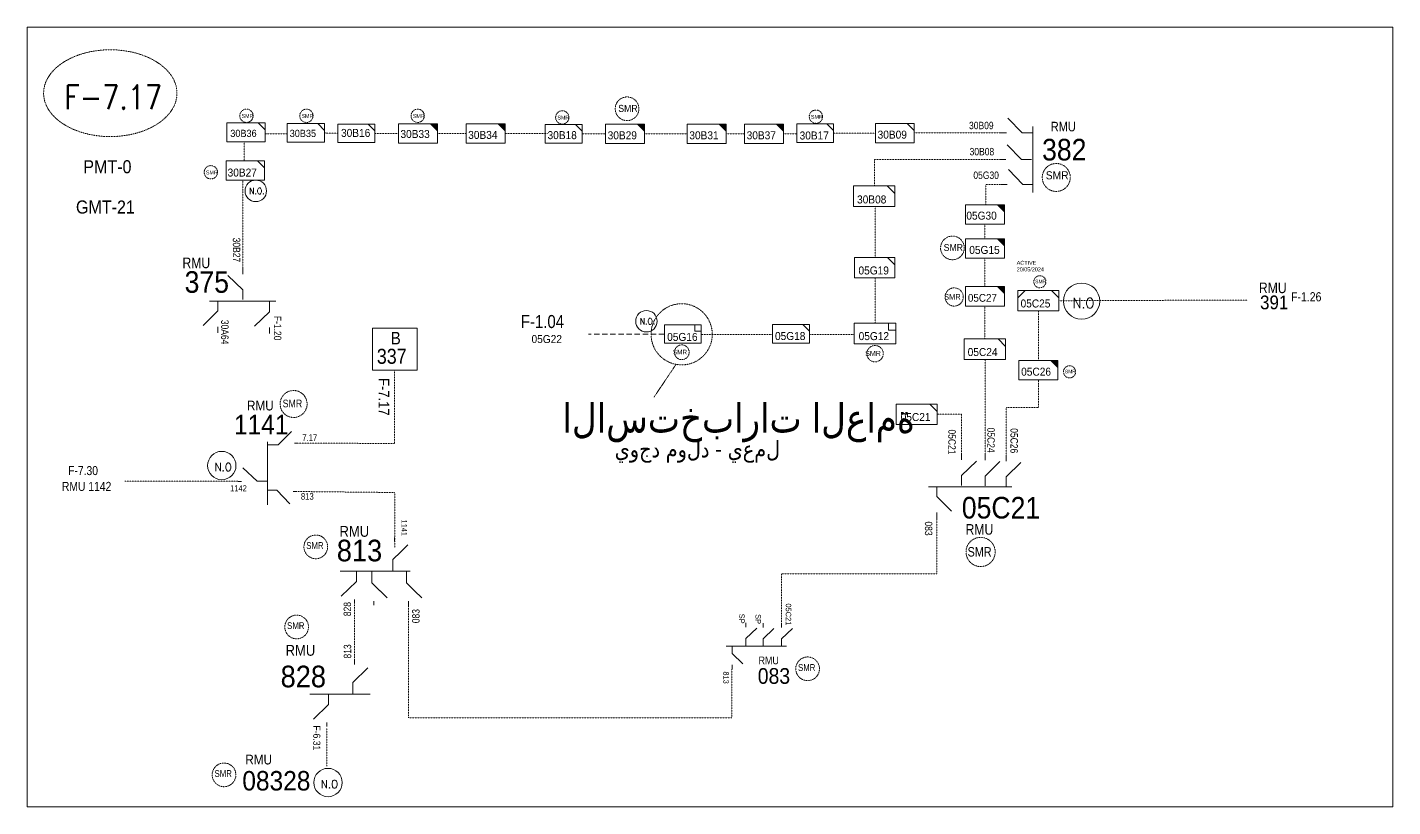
# Model space of a CAD drawing. Header units: metres. Extents: x 65984 to 144644, y -19036 to 23726.
# Drawn here: x 99628 to 100552, y 3118 to 3646 of the extents above; entities that cross this region are included whole.
import ezdxf
from ezdxf.enums import TextEntityAlignment as Align

# ---------------------------------------------------------------- set-up
doc = ezdxf.new("R2010")
doc.units = ezdxf.units.M
doc.header["$MEASUREMENT"] = 0
doc.linetypes.add('( Hidden )', pattern=[0.375, 0.25, -0.125])
doc.linetypes.add('DGN Style 3', pattern=[0.013877, 0, -0.013877])
doc.layers.get('0').update_dxf_attribs({"color": 95, "lineweight": 40})
for name, color, linetype, lineweight in [('d_eos', 111, 'Continuous', 40), ('d_eos no', 121, 'Continuous', 40), ('d_switch', 95, 'Continuous', 40), ('d_tf no', 6, 'Continuous', 40), ('d_ug cable', 95, 'Continuous', 40), ('d_unit sub', 7, 'Continuous', 40), ('FDR  1  05', 172, 'Continuous', 40), ('fedr no', 95, 'Continuous', 40), ('GRID STATION  04', 7, 'Continuous', 40), ('Level 37', 7, 'Continuous', 0), ('O H MAIN FEEDER', 4, 'Continuous', 100), ('SW N O', 114, 'Continuous', 30)]:
    doc.layers.add(name, color=color, linetype=linetype, lineweight=lineweight)
doc.styles.add('NASKHF', font='naskhf.shx', dxfattribs={"height": 8})
doc.styles.add('Style-Arial', font='arial.ttf')
doc.styles.add('Style-ENGINEERING', font='ENGINEERING.shx')
doc.styles.add('Style-msdefault', font='msdefault.shx')
doc.styles.add('Style-STANDARD', font='STANDARD.shx')

# ---------------------------------------------------------------- blocks, each defined once
blk = doc.blocks.new('TF3')
at = {"color": 0, "linetype": 'ByBlock', "lineweight": -2}
for p, q in [((11.3, 9), (18.3, 9)), ((18.3, 9), (18.3, 2))]:
    blk.add_line(p, q, dxfattribs=at)
at = {"color": 0, "linetype": 'ByBlock', "lineweight": -2, "flags": 128}
blk.add_lwpolyline([(18.3, 2), (11.3, 2), (11.3, 9)], dxfattribs=at)
at = {"color": 0, "linetype": 'ByBlock', "lineweight": -2}
blk.add_3dface([(-21.7, 9), (18.3, 9), (18.3, -11), (-21.7, -11)], dxfattribs=at)
blk = doc.blocks.new('TF_8')
at = {"color": 0, "linetype": 'ByBlock', "lineweight": -2}
blk.add_line((6.3, 4.95), (9.9, 1.35), dxfattribs=at)
blk.add_3dface([(-10.1, 4.95), (9.9, 4.95), (9.9, -5.05), (-10.1, -5.05)], dxfattribs=at)
blk = doc.blocks.new('exist.us-1000kva')
at = {"color": 0, "linetype": 'ByBlock', "lineweight": -2, "flags": 128}
blk.add_lwpolyline([(40, 12.9), (32.8, 20), (40, 20)], close=True, dxfattribs=at)
at = {"color": 0, "linetype": 'ByBlock', "lineweight": -2, "extrusion": (0, 0, -1)}
blk.add_solid([(-40, 12.9), (-32.8, 20), (-40, 20)], dxfattribs=at)
at = {"color": 0, "linetype": 'ByBlock', "lineweight": -2, "xscale": 2, "yscale": 2}
blk.add_blockref('TF_8', (20.2, 10.1), dxfattribs=at)
blk = doc.blocks.new('*U893')
at = {"layer": 'SW N O', "color": 3, "lineweight": 13}
blk.add_circle((0, 0), 16.8, dxfattribs=at)
at = {"layer": 'SW N O', "color": 3, "lineweight": 13, "style": 'Style-STANDARD'}
blk.add_text('N.O.', height=9.6, dxfattribs=at).set_placement((1.7, -0.2), align=Align.MIDDLE_CENTER)
blk = doc.blocks.new('*U2978')
at = {"layer": 'd_unit sub', "color": 13, "linetype": 'Continuous', "lineweight": 13, "flags": 128}
blk.add_lwpolyline([(8.54, 1.23), (5.47, 4.25), (8.54, 4.25)], close=True, dxfattribs=at)
at = {"layer": 'd_unit sub', "color": 13, "linetype": 'Continuous', "lineweight": 13, "xscale": 0.8535245333131423, "yscale": 0.8535245333131423, "zscale": 0.3903911822581667, "rotation": 359.9999999999999}
blk.add_blockref('TF_8', (0.09, 0.03), dxfattribs=at)
blk = doc.blocks.new('*U3181')
at = {"layer": 'd_unit sub', "color": 2, "linetype": 'Continuous', "lineweight": 13, "flags": 128}
for points in [[(-9.48, 1.38), (-6.07, 4.73), (-9.48, 4.73)], [(9.49, 1.32), (6.02, 4.73), (9.5, 4.73)]]:
    blk.add_lwpolyline(points, close=True, dxfattribs=at)
at = {"layer": 'd_unit sub', "color": 2, "linetype": 'Continuous', "lineweight": 13, "xscale": 0.9486633457507598, "yscale": 0.9486633457507598, "zscale": 0.4267622666565712, "rotation": 359.9999999999999}
blk.add_blockref('TF_8', (0.1, 0.04), dxfattribs=at)
blk = doc.blocks.new('*U3382')
at = {"layer": 'SW N O', "color": 3, "lineweight": 13}
blk.add_circle((0, 0), 16.8, dxfattribs=at)
at = {"layer": 'SW N O', "color": 3, "lineweight": 13, "insert": (1.7, -1.8), "char_height": 9.6, "attachment_point": 5, "line_spacing_factor": 0.6, "style": 'Style-STANDARD'}
blk.add_mtext('N.O', dxfattribs=at)

msp = doc.modelspace()

# ---------------------------------------------------------------- linework, layer by layer
at = {"layer": 'd_eos', "color": 2, "linetype": 'Continuous', "lineweight": 13, "ltscale": 0.915903}
for p, q in [((100301.62, 3574), (100291.87, 3584.05)), ((100308.82, 3578.4), (100308.82, 3533.6)), ((100290.94, 3574), (100286.89, 3574)), ((100308.29, 3574.01), (100301.62, 3574)), ((100301.18, 3555.95), (100291.43, 3566)), ((100290.5, 3555.95), (100286.45, 3555.95)), ((100302.15, 3539.16), (100292.4, 3549.2)), ((100307.85, 3555.95), (100301.18, 3555.95)), ((100291.47, 3539.15), (100287.42, 3539.15)), ((100308.82, 3539.15), (100302.15, 3539.15)), ((100260.58, 3352.77), (100260.58, 3356.82)), ((100276.51, 3352.43), (100276.51, 3356.49)), ((100290.72, 3351.8), (100290.72, 3355.85)), ((100260.58, 3342.09), (100270.63, 3351.84)), ((100276.51, 3341.75), (100286.56, 3351.5)), ((100290.72, 3341.12), (100300.77, 3350.87)), ((100260.58, 3335.42), (100260.58, 3342.09)), ((100276.51, 3335.08), (100276.51, 3341.75)), ((100290.72, 3334.45), (100290.72, 3341.12)), ((100294.5, 3334.45), (100238.23, 3334.45)), ((100243.79, 3334.45), (100243.79, 3327.78)), ((100243.79, 3327.78), (100253.84, 3318.02)), ((100243.79, 3317.1), (100243.79, 3313.04))]:
    msp.add_line(p, q, dxfattribs=at)
at = {"layer": 'd_eos', "color": 7, "linetype": 'Continuous', "lineweight": 13, "ltscale": 0.915903}
for p, q in [((99774.13, 3467.83), (99764.09, 3477.58)), ((99774.13, 3478.51), (99774.13, 3482.56)), ((99774.13, 3461.16), (99774.13, 3467.83)), ((99796.58, 3460.18), (99751.78, 3460.18)), ((99757.34, 3460.19), (99757.34, 3453.51)), ((99792.19, 3459.65), (99792.19, 3452.98)), ((99757.34, 3453.51), (99747.29, 3443.76)), ((99792.19, 3452.98), (99782.14, 3443.23)), ((99757.34, 3442.83), (99757.34, 3438.78)), ((99792.19, 3442.3), (99792.19, 3438.25))]:
    msp.add_line(p, q, dxfattribs=at)
at = {"layer": 'd_eos', "color": 2, "linetype": 'Continuous', "lineweight": 13, "ltscale": 0.841136}
for p, q in [((99791.01, 3364.94), (99791.01, 3322.35)), ((99798.12, 3362.76), (99802.86, 3367.64)), ((99802.9, 3367.68), (99807.08, 3371.99)), ((99791.23, 3362.76), (99798.12, 3362.76)), ((99784, 3338.35), (99774.29, 3347.33)), ((99783.97, 3338.34), (99790.86, 3338.34)), ((99791.01, 3332.22), (99797.14, 3332.22)), ((99797.14, 3332.22), (99806.09, 3322.99))]:
    msp.add_line(p, q, dxfattribs=at)
at = {"layer": 'd_eos', "color": 2, "linetype": 'Continuous', "lineweight": 13, "ltscale": 0.632143}
for p, q in [((99809.17, 3363.99), (99811.5, 3363.99)), ((99770.96, 3338.07), (99773.29, 3338.07)), ((99808.3, 3331.26), (99810.64, 3331.26))]:
    msp.add_line(p, q, dxfattribs=at)
at = {"layer": 'd_eos', "color": 2, "linetype": 'Continuous', "lineweight": 13, "ltscale": 0.702381}
for p, q in [((99876.9, 3297.44), (99876.9, 3300.03)), ((99849.87, 3258.11), (99849.87, 3255.51)), ((99862.81, 3257.02), (99862.81, 3254.42)), ((99886.22, 3257.02), (99886.22, 3254.42)), ((99849.87, 3214.17), (99849.87, 3216.76)), ((99831.02, 3174.84), (99831.02, 3172.24))]:
    msp.add_line(p, q, dxfattribs=at)
at = {"layer": 'd_eos', "color": 2, "linetype": 'Continuous', "lineweight": 13, "ltscale": 0.934595}
for p, q in [((99875.69, 3285.13), (99881.12, 3290.39)), ((99881.16, 3290.43), (99885.95, 3295.08)), ((99875.69, 3277.47), (99875.69, 3285.13)), ((99887.44, 3277.23), (99840.12, 3277.23)), ((99851.08, 3277.23), (99851.08, 3270.42)), ((99861.6, 3276.99), (99861.6, 3269.33)), ((99885.02, 3276.99), (99885.02, 3269.33)), ((99851.08, 3270.42), (99840.83, 3260.47)), ((99861.6, 3269.33), (99867.03, 3264.07)), ((99867.07, 3264.02), (99871.85, 3259.38)), ((99885.02, 3269.33), (99890.44, 3264.06)), ((99890.49, 3264.02), (99895.27, 3259.38)), ((99848.67, 3201.86), (99858.92, 3211.81)), ((99848.67, 3194.2), (99848.67, 3201.86)), ((99860.42, 3193.96), (99819.53, 3193.96)), ((99832.23, 3193.96), (99832.23, 3187.15)), ((99832.23, 3187.15), (99821.98, 3177.2))]:
    msp.add_line(p, q, dxfattribs=at)
at = {"layer": 'd_eos', "color": 2, "linetype": 'Continuous', "lineweight": 13, "ltscale": 0.667694}
for p, q in [((100114.67, 3239.5), (100114.67, 3242.45)), ((100114.68, 3231.71), (100122, 3238.82)), ((100126.28, 3239.25), (100126.28, 3242.21)), ((100126.28, 3231.47), (100133.61, 3238.58)), ((100138.82, 3239.21), (100138.82, 3242.17)), ((100138.83, 3231.43), (100146.15, 3238.53)), ((100142.22, 3226.55), (100101.2, 3226.55)), ((100105.25, 3226.56), (100105.25, 3221.69)), ((100114.67, 3226.85), (100114.67, 3231.71)), ((100126.28, 3226.6), (100126.28, 3231.47)), ((100138.83, 3226.56), (100138.83, 3231.43)), ((100105.25, 3221.69), (100112.58, 3214.58)), ((100105.25, 3213.91), (100105.25, 3210.95))]:
    msp.add_line(p, q, dxfattribs=at)
at = {"layer": 'd_ug cable', "color": 13, "linetype": 'DGN Style 3', "lineweight": 13}
for p, q in [((99863.44, 3573.66), (99879.43, 3573.66)), ((100276.36, 3456.77), (100276.36, 3434.53)), ((100276.51, 3420.13), (100276.51, 3356.49))]:
    msp.add_line(p, q, dxfattribs=at)
at = {"layer": 'd_ug cable', "color": 17, "linetype": 'DGN Style 3', "lineweight": 13}
for p, q in [((99905.97, 3573.66), (99925.31, 3573.66)), ((99951.66, 3573.66), (99980.33, 3573.66)), ((100003.79, 3573.41), (100019.67, 3573.41)), ((100046.03, 3573.41), (100074.96, 3573.41)), ((100101.31, 3573.41), (100113.74, 3573.41)), ((100140.09, 3573.41), (100149.09, 3573.41)), ((100202.33, 3573.9), (100174, 3573.9))]:
    msp.add_line(p, q, dxfattribs=at)
at = {"layer": 'd_ug cable', "color": 21, "linetype": 'DGN Style 3', "lineweight": 13}
for p, q in [((99876.9, 3413.39), (99876.9, 3363.81)), ((99809.68, 3363.99), (99876.9, 3363.81)), ((99810.16, 3331.26), (99877.12, 3330.59)), ((99877.12, 3293.28), (99877.12, 3330.59))]:
    msp.add_line(p, q, dxfattribs=at)
at = {"layer": 'd_ug cable', "color": 6, "linetype": 'DGN Style 3', "lineweight": 13}
msp.add_line((100067.38, 3417.33), (100052.49, 3395.19), dxfattribs=at)
at = {"layer": 'd_ug cable', "color": 1, "linetype": 'DGN Style 3', "lineweight": 13}
for p, q in [((99771.15, 3338.23), (99694.31, 3338.23)), ((99849.87, 3256.65), (99849.87, 3216.76)), ((99831, 3171.1), (99831, 3145.33))]:
    msp.add_line(p, q, dxfattribs=at)
at = {"layer": 'd_ug cable', "color": 13, "linetype": 'DGN Style 3', "lineweight": 13, "flags": 128}
for points in [[(99775.09, 3555.09), (99775.09, 3567.92)], [(99789.43, 3573.34), (99803.96, 3573.34)], [(99838.45, 3573.75), (99829.55, 3574)], [(100228.94, 3574), (100286.89, 3574)], [(100286.45, 3555.95), (100201.63, 3555.95), (100201.63, 3538.1)], [(99774.13, 3482.56), (99774.13, 3542.11)], [(100289.44, 3539.15), (100277.07, 3539.15), (100277.07, 3525.42)], [(100202.2, 3524.2), (100202.2, 3489.62)], [(100276.36, 3512.24), (100276.36, 3502.39)], [(100276.36, 3489.22), (100276.36, 3469.94)], [(100202.2, 3476.22), (100202.2, 3445.33)], [(100326.43, 3460.42), (100453.96, 3460.9)], [(100312.55, 3453.48), (100312.55, 3419.97)], [(100132.6, 3437.66), (100084.44, 3437.66)], [(100187.87, 3437.66), (100157.62, 3437.66)], [(100290.72, 3355.85), (100290.72, 3388.17), (100312.55, 3388.17), (100312.55, 3406.79)], [(100260.58, 3356.82), (100260.58, 3383.53), (100244.09, 3383.53)], [(100243.8, 3313.05), (100243.8, 3275.46), (100138.82, 3275.46), (100138.82, 3242.19)], [(100105.21, 3210.93), (100105.21, 3178.1), (99886.22, 3178.1), (99886.22, 3254.42)]]:
    msp.add_lwpolyline(points, dxfattribs=at)
at = {"layer": 'd_ug cable', "color": 13, "linetype": '( Hidden )', "lineweight": 13, "ltscale": 14.641, "flags": 128}
msp.add_lwpolyline([(100059.45, 3437.87), (100008.2, 3437.83)], dxfattribs=at)
at = {"layer": 'd_ug cable', "color": 2, "linetype": 'DGN Style 3', "lineweight": 13}
for centre, radius in [((100034.23, 3590.38), 8.02), ((99776.7, 3585.62), 4.51), ((99817.25, 3585.62), 4.51), ((99892.54, 3585.62), 4.51), ((99990.41, 3584.54), 4.51), ((100162.02, 3585.03), 4.51), ((99752.6, 3547.39), 4.51), ((100324.67, 3543.88), 9.47), ((100254.41, 3496.19), 8.02), ((100313.59, 3473.27), 4.11), ((100255.6, 3462.96), 6.16), ((100071.27, 3425.52), 4.99), ((100202.05, 3424.58), 5.54), ((100333.66, 3412.29), 4.11), ((99808.58, 3390.52), 9.13), ((99823.59, 3293.79), 8.02), ((100273.48, 3290.32), 9.87), ((99810.66, 3239.56), 8.02), ((100156.4, 3211.22), 8.02), ((99761.51, 3139.44), 8.02)]:
    msp.add_circle(centre, radius, dxfattribs=at)
at = {"layer": 'd_ug cable', "color": 6, "linetype": 'DGN Style 3', "lineweight": 13}
msp.add_circle((100071.17, 3437.69), 20.71, dxfattribs=at)
at = {"layer": 'fedr no', "color": 82, "linetype": 'DGN Style 3', "lineweight": 13, "true_color": 0x1dc70e}
msp.add_ellipse((99684.55, 3600.94), major_axis=(45.13, 0), ratio=0.651175, dxfattribs=at)
at = {"layer": 'GRID STATION  04', "color": 21, "linetype": 'Continuous', "lineweight": 13, "ltscale": 1.112003, "flags": 128}
msp.add_lwpolyline([(99892.27, 3413.39), (99892.27, 3441.86), (99861.93, 3441.86), (99861.93, 3413.39)], close=True, dxfattribs=at)
at = {"layer": 'O H MAIN FEEDER', "color": 140, "linetype": 'Continuous', "lineweight": 13, "flags": 128}
msp.add_lwpolyline([(99628.38, 3645.54), (100552.32, 3645.54), (100552.32, 3117.87), (99628.38, 3117.87)], close=True, dxfattribs=at)
at = {"layer": 'O H MAIN FEEDER', "color": 140, "lineweight": 13, "ltscale": 0.729519, "flags": 128}
msp.add_lwpolyline([(100260.58, 3376.57), (100260.58, 3376.08)], dxfattribs=at)

# ---------------------------------------------------------------- block references
at = {"layer": 'd_unit sub', "color": 2, "linetype": 'Continuous', "lineweight": 13, "rotation": 359.9999999999999}
for name, p, xscale, yscale, zscale in [('TF_8', (99776.45, 3574.46), 1.296371031900133, 1.296371031900133, 0.5061063340356279), ('TF_8', (99817.06, 3574.06), 1.262396585149202, 1.262396585149202, 0.5623403711506976), ('TF_8', (99991.42, 3573.48), 1.249645269223772, 1.249645269223772, 0.6248226346118861), ('TF_8', (100161.63, 3573.96), 1.249645269223772, 1.249645269223772, 0.6248226346118861), ('TF_8', (99776.01, 3548.66), 1.298090870663015, 1.298090870663015, 0.6248226346118861), ('TF3', (100073.01, 3438.49), 0.6246626800174251, 0.6246626800174251, 0.1904459390297026), ('TF3', (100203.12, 3439), 0.7035028202459823, 0.7035028202459823, 0.1904459390297026)]:
    msp.add_blockref(name, p, dxfattribs=dict(at, xscale=xscale, yscale=yscale, zscale=zscale))
at = {"layer": 'd_unit sub', "color": 13, "linetype": 'Continuous', "lineweight": 13, "zscale": 0.6248226346118861, "rotation": 359.9999999999999}
for p, xscale, yscale in [((99851.07, 3573.81), 1.249645269223772, 1.249645269223772), ((100215.58, 3573.96), 1.311902938778531, 1.311902938778531), ((100201.55, 3531.22), 1.390895, 1.390895), ((100145.21, 3438.08), 1.249645269223772, 1.249645269223772)]:
    msp.add_blockref('TF_8', p, dxfattribs=dict(at, xscale=xscale, yscale=yscale))
at = {"layer": 'd_unit sub', "color": 13, "linetype": 'Continuous', "lineweight": 13, "xscale": 1.600503963736274, "yscale": 1.600503963736274, "zscale": 1.600503963736274}
msp.add_blockref('*U2978', (100201.73, 3482.83), dxfattribs=at)
at = {"layer": 'd_unit sub', "color": 2, "linetype": 'Continuous', "lineweight": 13, "xscale": 1.464100000000001, "yscale": 1.464100000000001, "zscale": 1.464100000000001}
msp.add_blockref('*U3181', (100312.54, 3460.44), dxfattribs=at)
at = {"layer": 'FDR  1  05', "color": 2, "linetype": 'Continuous', "lineweight": 13, "xscale": 0.6588450000000002, "yscale": 0.6588450000000002, "zscale": 0.6248226346118861, "rotation": 359.9999999999999}
for p in [(99879.61, 3567.07), (100019.67, 3566.82), (100263.18, 3489.22), (100263.18, 3456.77), (100299.37, 3406.79)]:
    msp.add_blockref('exist.us-1000kva', p, dxfattribs=at)
at = {"layer": 'FDR  1  05', "color": 13, "linetype": 'Continuous', "lineweight": 13, "zscale": 0.6248226346118861, "rotation": 359.9999999999999}
for name, p, xscale, yscale in [('exist.us-1000kva', (99925.31, 3567.07), 0.6588450000000002, 0.6588450000000002), ('exist.us-1000kva', (100074.96, 3566.82), 0.6588450000000002, 0.6588450000000002), ('exist.us-1000kva', (100113.74, 3566.82), 0.6588450000000002, 0.6588450000000002), ('exist.us-1000kva', (100263.18, 3512.24), 0.6588450000000002, 0.6588450000000002), ('TF_8', (100276.5, 3427.65), 1.390895, 1.390895), ('TF_8', (100230.32, 3383.6), 1.390895, 1.390895)]:
    msp.add_blockref(name, p, dxfattribs=dict(at, xscale=xscale, yscale=yscale))
at = {"layer": 'SW N O', "color": 3, "lineweight": 13}
for name, p, xscale, yscale, zscale in [('*U893', (99783.01, 3534.8), 0.4320112015721562, 0.4320112015721562, 0.4320112015721562), ('*U3382', (100341.81, 3460.16), 0.7293322041612432, 0.7293322041612432, 0.7293322041612432), ('*U893', (100047.33, 3446.55), 0.4320112015721562, 0.4320112015721562, 0.4320112015721562)]:
    msp.add_blockref(name, p, dxfattribs=dict(at, xscale=xscale, yscale=yscale, zscale=zscale))
at = {"layer": 'SW N O', "color": 3, "lineweight": 13, "xscale": 0.5716879292363198, "yscale": 0.5716879292363198, "zscale": 0.5716879292363198, "rotation": 359.9999999999999}
for p in [(99759.98, 3348.85), (99831.9, 3134.22)]:
    msp.add_blockref('*U3382', p, dxfattribs=at)

# ---------------------------------------------------------------- texts
at = {"layer": 'd_eos no', "color": 2, "linetype": 'Continuous', "lineweight": 13, "style": 'Style-Arial'}
for s, height, width, p in [('382', 14.641, 0.88, (100315.07, 3570.02)), ('الاستخبارات العامة', 19.9023, 0.88, (99990.49, 3391.08)), ('05C21', 14.641, 0.88, (100260.75, 3327.61)), ('813', 14.641, 0.9, (99837.83, 3298.62)), ('828', 14.641, 0.9, (99799.8, 3213.35)), ('08328', 13.177, 0.9, (99773.89, 3142.03))]:
    msp.add_text(s, height=height, dxfattribs=dict(at, width=width)).set_placement(p, align=Align.TOP_LEFT)
at = {"layer": 'd_eos no', "color": 7, "linetype": 'Continuous', "lineweight": 13, "style": 'Style-Arial', "width": 0.88}
for s, height, p in [('PMT-0', 8.843, (99666.27, 3555.58)), ('GMT-21', 8.843, (99661.31, 3528.28)), ('375', 14.641, (99734.84, 3480.42))]:
    msp.add_text(s, height=height, dxfattribs=at).set_placement(p, align=Align.TOP_LEFT)
at = {"layer": 'd_eos no', "color": 7, "linetype": 'Continuous', "lineweight": 13, "ltscale": 0.757498, "style": 'Style-Arial', "width": 0.88}
msp.add_text('391', height=9.315, dxfattribs=at).set_placement((100462.58, 3463.95), align=Align.TOP_LEFT)
at = {"layer": 'd_eos no', "color": 2, "linetype": 'Continuous', "lineweight": 13, "ltscale": 0.9, "style": 'Style-Arial', "width": 0.9}
msp.add_text('1141', height=13.177, dxfattribs=at).set_placement((99768.23, 3383.18), align=Align.TOP_LEFT)
at = {"layer": 'd_eos no', "color": 2, "linetype": 'Continuous', "lineweight": 13, "ltscale": 0.70964, "style": 'Style-Arial', "width": 0.88}
msp.add_text('يوجد مولد - يعمل', height=11.2341, dxfattribs=at).set_placement((100025.86, 3365.67), align=Align.TOP_LEFT)
at = {"layer": 'd_eos no', "color": 2, "linetype": 'Continuous', "lineweight": 13, "ltscale": 0.729, "style": 'Style-Arial', "width": 0.88}
msp.add_text('083', height=10.673, dxfattribs=at).set_placement((100122.68, 3211.73), align=Align.TOP_LEFT)
at = {"layer": 'd_switch', "color": 7, "linetype": 'Continuous', "lineweight": 13, "style": 'Style-ENGINEERING', "width": 0.857143}
for s, p in [('30B09', (100265.63, 3581.58)), ('30B08', (100266.02, 3563.88))]:
    msp.add_text(s, height=5.022, dxfattribs=at).set_placement(p, align=Align.TOP_LEFT)
msp.add_text('05G30', height=5.022, dxfattribs=at).set_placement((100285.86, 3547.9), align=Align.TOP_RIGHT)
at = {"layer": 'd_switch', "color": 7, "linetype": 'Continuous', "lineweight": 13}
for s, height, style, width, p in [('30B27', 5.022, 'Style-ENGINEERING', 0.857143, (99772.49, 3503.13)), ('30A64', 5.022, 'Style-ENGINEERING', 0.857143, (99764.58, 3447.5)), ('F-7.17', 7.321, 'Style-msdefault', 0.9, (99873.36, 3408.05)), ('05C21', 5.022, 'Style-ENGINEERING', 0.857143, (100256.65, 3373.26)), ('05C24', 5.022, 'Style-ENGINEERING', 0.857143, (100283.02, 3374.54)), ('05C26', 5.022, 'Style-ENGINEERING', 0.857143, (100298.69, 3374.11)), ('083', 5.022, 'Style-ENGINEERING', 0.857143, (100240.8, 3311))]:
    msp.add_text(s, height=height, rotation=270, dxfattribs=dict(at, style=style, width=width)).set_placement(p, align=Align.TOP_LEFT)
at = {"layer": 'd_switch', "color": 55, "linetype": 'Continuous', "lineweight": 13, "ltscale": 1.158083, "style": 'Style-ENGINEERING', "width": 0.857143}
msp.add_text('F-1.26', height=6.213, dxfattribs=at).set_placement((100483.52, 3466.19), align=Align.TOP_LEFT)
at = {"layer": 'd_switch', "color": 55, "linetype": 'Continuous', "lineweight": 13, "ltscale": 1.504676, "style": 'Style-ENGINEERING', "width": 0.857143}
msp.add_text('F-1.04', height=8.823, dxfattribs=at).set_placement((99962.36, 3450.75), align=Align.TOP_LEFT)
at = {"layer": 'd_switch', "color": 7, "linetype": 'Continuous', "lineweight": 13, "ltscale": 0.729, "style": 'Style-ENGINEERING', "width": 0.857143}
for s, p in [('1141', (99885.27, 3312.27)), ('05C21', (100145.28, 3255.47)), ('SP', (100113.74, 3248.49)), ('SP', (100124.79, 3248.23))]:
    msp.add_text(s, height=3.661, rotation=270, dxfattribs=at).set_placement(p, align=Align.TOP_LEFT)
at = {"layer": 'd_switch', "color": 2, "linetype": 'Continuous', "lineweight": 13, "ltscale": 0.729, "style": 'Style-ENGINEERING', "width": 0.857143}
msp.add_text('813', height=3.661, rotation=270, dxfattribs=at).set_placement((100103.08, 3209.46), align=Align.TOP_LEFT)
at = {"layer": 'd_switch', "color": 2, "linetype": 'Continuous', "lineweight": 13, "style": 'Style-msdefault', "width": 0.9}
msp.add_text('F-6.31', height=4.837, rotation=270, dxfattribs=at).set_placement((99826.71, 3172.89), align=Align.TOP_LEFT)
at = {"layer": 'd_switch', "color": 55, "linetype": 'Continuous', "lineweight": 13, "insert": (99800.26, 3450.18), "char_height": 5.0219, "attachment_point": 1, "rotation": 270, "style": 'NASKHF'}
msp.add_mtext('\\FENGINEERING;\\H1x;\\W0.857143;F-1.20\\P', dxfattribs=at)
at = {"layer": 'd_tf no', "color": 1, "linetype": 'Continuous', "lineweight": 40, "style": 'Style-msdefault', "width": 0.945946}
for height, p in [(2.619, (99773.37, 3586.79)), (2.619, (99813.92, 3586.79)), (2.619, (99889.21, 3586.79)), (2.619, (99987.09, 3585.72)), (2.619, (100158.69, 3586.2)), (2.619, (99749.27, 3548.56)), (5.503, (100317.56, 3548.08)), (2.415, (100310.43, 3474.65)), (2.415, (100330.5, 3413.68))]:
    msp.add_text('SMR', height=height, dxfattribs=at).set_placement(p, align=Align.TOP_LEFT)
at = {"layer": 'd_tf no', "color": 2, "linetype": 'Continuous', "lineweight": 13, "style": 'Style-msdefault', "width": 0.945946}
for s, height, p in [('30B36', 4.875, (99765.74, 3576.17)), ('30B35', 4.875, (99805.95, 3576.16)), ('30B33', 5.417, (99880.88, 3576.03)), ('30B18', 5.417, (99980.42, 3575.24)), ('30B29', 5.417, (100021.1, 3575.13)), ('30B17', 5.417, (100150.99, 3575)), ('30B27', 5.417, (99763.93, 3549.9)), ('05G15', 5.417, (100265.81, 3497.52)), ('05C27', 5.269, (100264.88, 3465)), ('05G16', 5.417, (100061.38, 3438.62)), ('05G12', 5.417, (100190.94, 3439.18)), ('05C26', 5.417, (100300.91, 3415.09))]:
    msp.add_text(s, height=height, dxfattribs=at).set_placement(p, align=Align.TOP_LEFT)
at = {"layer": 'd_tf no', "color": 13, "linetype": 'Continuous', "lineweight": 13, "style": 'Style-msdefault', "width": 0.945946}
for s, p in [('30B16', (99840.68, 3576.74)), ('30B09', (100203.78, 3575.58)), ('30B34', (99926.73, 3575.38)), ('30B31', (100076.38, 3575.13)), ('30B37', (100115.16, 3575.13)), ('30B08', (100189.87, 3531.7)), ('05G30', (100263.83, 3520.74)), ('05G19', (100190.84, 3483.63)), ('05G18', (100134.34, 3439.23)), ('05C24', (100264.73, 3428.39)), ('05C21', (100219.38, 3384.39))]:
    msp.add_text(s, height=5.417, dxfattribs=at).set_placement(p, align=Align.TOP_LEFT)
at = {"layer": 'd_tf no', "color": 131, "linetype": 'Continuous', "lineweight": 13, "style": 'Style-msdefault', "width": 0.945946}
msp.add_text('05C25', height=5.417, dxfattribs=at).set_placement((100300.52, 3461.28), align=Align.TOP_LEFT)
at = {"layer": 'd_tf no', "color": 7, "linetype": 'Continuous', "lineweight": 13, "style": 'Style-msdefault', "width": 0.945946}
msp.add_text('05G22', height=5.417, dxfattribs=at).set_placement((99969.59, 3437.19), align=Align.TOP_LEFT)
at = {"layer": 'd_tf no', "color": 1, "lineweight": 13, "char_height": 4.7493, "attachment_point": 1, "style": 'NASKHF'}
for insert in [(100028.3, 3593.01), (100248.48, 3498.82)]:
    msp.add_mtext('\\Fmsdefault;\\H1x;\\W0.925;SMR\\P', dxfattribs=dict(at, insert=insert))
at = {"layer": 'd_tf no', "color": 121, "linetype": 'Continuous', "lineweight": 40, "insert": (100297.9, 3487.43), "char_height": 2.6743, "attachment_point": 1, "style": 'NASKHF'}
msp.add_mtext('\\Fmsdefault;\\H1x;\\W0.945946;ACTIVE\\P20/05/2024', dxfattribs=at)
at = {"layer": 'fedr no', "color": 6, "linetype": 'Continuous', "lineweight": 13, "style": 'Style-STANDARD', "width": 0.909091}
msp.add_text('F-7.17', height=16.35, dxfattribs=at).set_placement((99686.55, 3598.23), align=Align.MIDDLE_CENTER)
at = {"layer": 'GRID STATION  04', "color": 21, "linetype": 'Continuous', "lineweight": 13, "ltscale": 1.242513, "style": 'Style-msdefault', "width": 0.888889}
msp.add_text('B', height=8.46, dxfattribs=at).set_placement((99874.4, 3439.34), align=Align.TOP_LEFT)
at = {"layer": 'GRID STATION  04', "color": 21, "linetype": 'Continuous', "lineweight": 13, "ltscale": 1.394928, "style": 'Style-msdefault', "width": 0.888889}
msp.add_text('337', height=10.173, dxfattribs=at).set_placement((99864.91, 3427.89), align=Align.TOP_LEFT)
at = {"layer": 'Level 37', "color": 2, "linetype": 'Continuous', "lineweight": 13, "ltscale": 0.9, "style": 'Style-msdefault', "width": 0.86}
msp.add_text('RMU', height=6.457, rotation=0.00037, dxfattribs=at).set_placement((100337.88, 3581.55), align=Align.TOP_RIGHT)
at = {"layer": 'Level 37', "color": 7, "linetype": 'Continuous', "lineweight": 13, "style": 'Style-msdefault', "width": 0.86}
for p in [(99752.15, 3489.62), (100480.57, 3472.74)]:
    msp.add_text('RMU', height=7.174, rotation=0.00037, dxfattribs=at).set_placement(p, align=Align.TOP_RIGHT)
at = {"layer": 'Level 37', "color": 1, "linetype": 'Continuous', "lineweight": 13, "style": 'Style-msdefault', "width": 0.86}
for height, p in [(3.859, (100260.02, 3461.14)), (3.473, (100205.98, 3423.01)), (4.592, (99828.87, 3292.38)), (4.592, (99815.93, 3238.15)), (4.592, (100161.68, 3209.81)), (4.592, (99766.79, 3138.03))]:
    msp.add_text('SMR', height=height, rotation=359.99963, dxfattribs=at).set_placement(p, align=Align.RIGHT)
at = {"layer": 'Level 37', "color": 1, "linetype": 'Continuous', "lineweight": 13, "ltscale": 0.9, "style": 'Style-msdefault', "width": 0.86}
msp.add_text('SMR', height=3.126, rotation=359.99963, dxfattribs=at).set_placement((100074.81, 3424.11), align=Align.RIGHT)
at = {"layer": 'Level 37', "color": 2, "linetype": 'Continuous', "lineweight": 13, "ltscale": 0.9, "style": 'Style-msdefault', "width": 0.9}
msp.add_text('RMU', height=6.588, dxfattribs=at).set_placement((99777.06, 3392.73), align=Align.TOP_LEFT)
at = {"layer": 'Level 37', "color": 1, "linetype": 'Continuous', "lineweight": 13, "ltscale": 1.195366, "style": 'Style-msdefault', "width": 0.86}
msp.add_text('SMR', height=5.183, rotation=359.99963, dxfattribs=at).set_placement((99814.41, 3388.28), align=Align.RIGHT)
at = {"layer": 'Level 37', "color": 7, "linetype": 'Continuous', "lineweight": 13, "ltscale": 0.9, "style": 'Style-ENGINEERING', "width": 0.857143}
for s, p in [('7.17', (99814.47, 3370.04)), ('813', (99813.55, 3330.2))]:
    msp.add_text(s, height=4.52, dxfattribs=at).set_placement(p, align=Align.TOP_LEFT)
at = {"layer": 'Level 37', "color": 2, "linetype": 'Continuous', "lineweight": 13, "style": 'Style-msdefault', "width": 0.9}
for height, p in [(7.321, (99839.65, 3307.94)), (7.321, (99803.17, 3227.39)), (6.588, (99775.93, 3153.07))]:
    msp.add_text('RMU', height=height, dxfattribs=at).set_placement(p, align=Align.TOP_LEFT)
at = {"layer": 'Level 37', "color": 2, "linetype": 'Continuous', "lineweight": 13, "style": 'Style-msdefault', "width": 0.86}
msp.add_text('RMU', height=7.174, rotation=0.00037, dxfattribs=at).set_placement((100282.06, 3309.21), align=Align.TOP_RIGHT)
at = {"layer": 'Level 37', "color": 2, "linetype": 'Continuous', "lineweight": 13, "style": 'Style-ENGINEERING', "width": 0.857143}
for s, p in [('828', (99842.41, 3246.85)), ('083', (99888.79, 3242.09)), ('813', (99842.53, 3218.19))]:
    msp.add_text(s, height=5.022, rotation=90, dxfattribs=at).set_placement(p, align=Align.TOP_LEFT)
at = {"layer": 'Level 37', "color": 2, "linetype": 'Continuous', "lineweight": 13, "ltscale": 0.729, "style": 'Style-msdefault', "width": 0.86}
msp.add_text('RMU', height=5.23, rotation=0.00037, dxfattribs=at).set_placement((100136.93, 3219.52), align=Align.TOP_RIGHT)
at = {"layer": 'Level 37', "color": 55, "linetype": 'Continuous', "lineweight": 13, "ltscale": 0.81, "insert": (99656, 3348.48), "char_height": 6.1016, "attachment_point": 1, "style": 'NASKHF'}
msp.add_mtext('\\FENGINEERING;\\H1x;\\W0.857143;F-7.30', dxfattribs=at)
at = {"layer": 'Level 37', "color": 7, "linetype": 'Continuous', "lineweight": 13, "ltscale": 0.81, "insert": (99651.8, 3337.78), "char_height": 6.1016, "attachment_point": 1, "style": 'NASKHF'}
msp.add_mtext('\\FENGINEERING;\\H1x;\\W0.857143;RMU 1142', dxfattribs=at)
at = {"layer": 'Level 37', "color": 7, "linetype": 'Continuous', "lineweight": 13, "ltscale": 0.81, "insert": (99765.66, 3335.53), "char_height": 4.0677, "width": 9.0072, "attachment_point": 1, "style": 'NASKHF'}
msp.add_mtext('\\FENGINEERING;\\H1x;\\W0.857143;1142', dxfattribs=at)
at = {"layer": 'Level 37', "color": 1, "linetype": 'Continuous', "lineweight": 13, "ltscale": 1.999788, "insert": (100280.94, 3287.16), "char_height": 6.3714, "width": 19.7706, "attachment_point": 9, "rotation": 359.99963, "style": 'NASKHF'}
msp.add_mtext('\\Fmsdefault;\\H1x;\\W0.86;SMR', dxfattribs=at)

doc.saveas('drawing.dxf')
